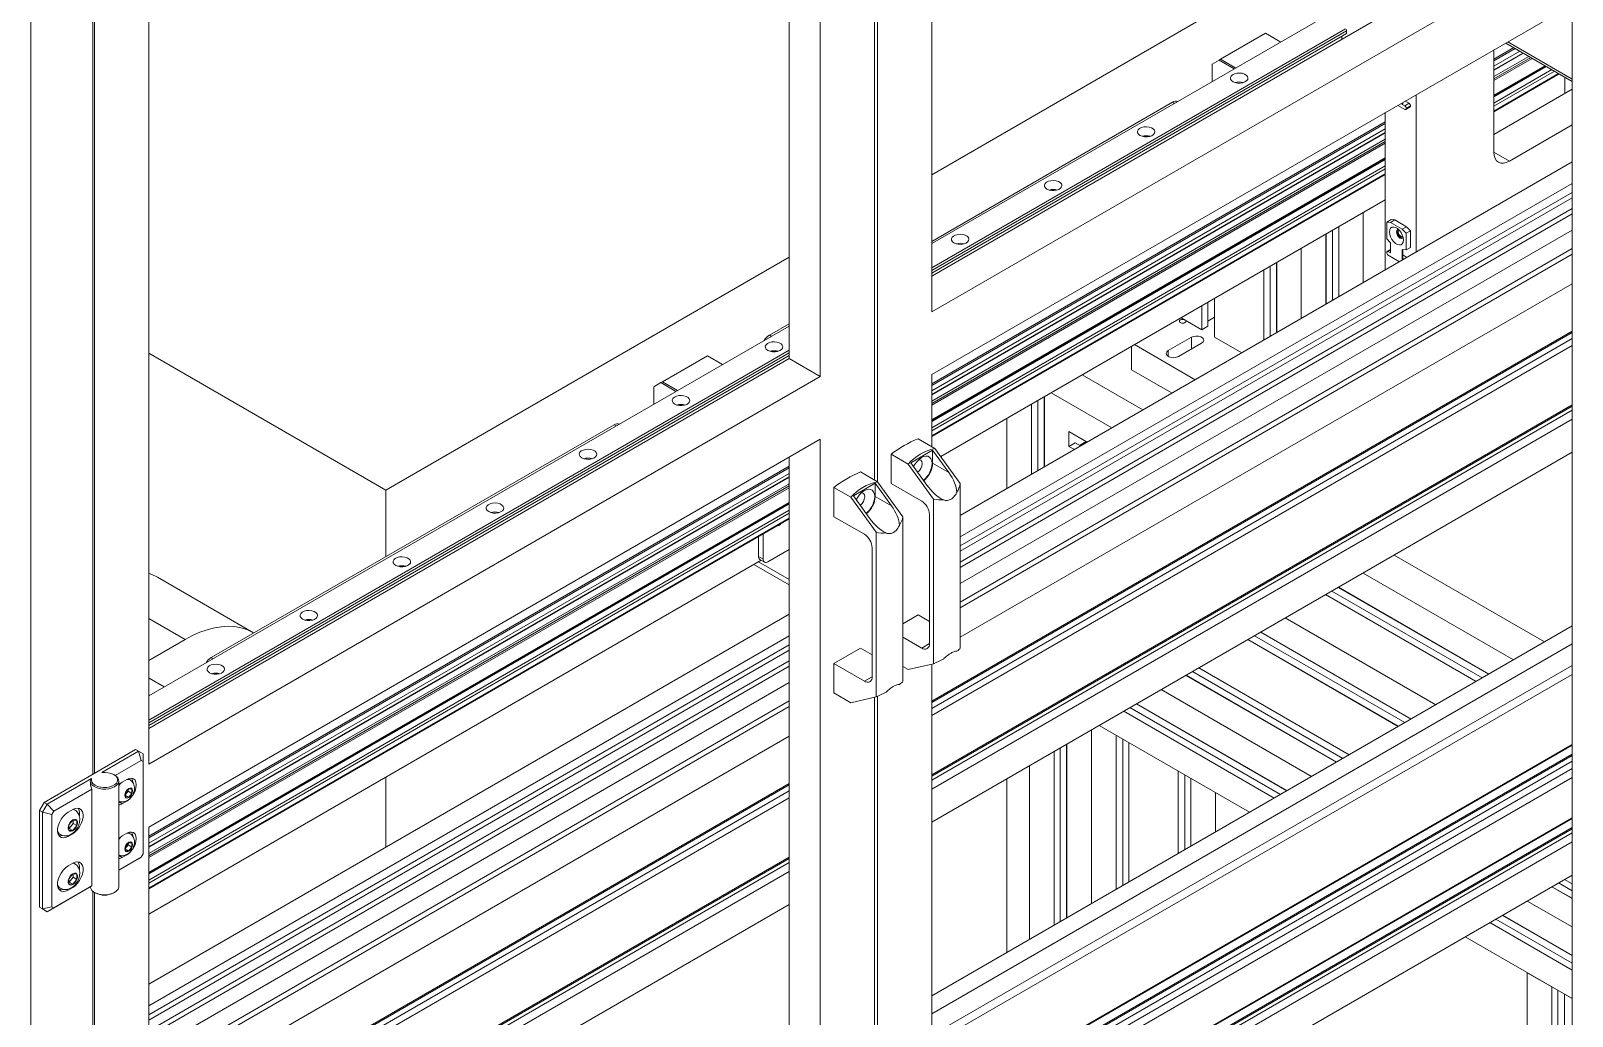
# Model space of a CAD drawing. Header units: millimetres. Extents: x 169 to 14583, y -399 to 10804.
# Drawn here: x 2743 to 3445, y 7364 to 7813 of the extents above; entities that cross this region are included whole.
import ezdxf

# ---------------------------------------------------------------- set-up
doc = ezdxf.new("R2010")
doc.units = ezdxf.units.MM
doc.header["$LTSCALE"] = 35

msp = doc.modelspace()

# ---------------------------------------------------------------- linework, layer by layer
at = {"color": 7, "linetype": 'Continuous', "lineweight": 18}
for p, q in [((3127.286, 7608.273), (3127.286, 8188.733)), ((3128.701, 8189.55), (3128.701, 7607.457)), ((3153.449, 8177.708), (3153.449, 7684.77)), ((3102.538, 7655.379), (3102.538, 8148.317)), ((3088.396, 7663.544), (3088.396, 8140.153)), ((2742.62, 6207.025), (2742.62, 8003.415)), ((2796.36, 7971.565), (2796.36, 7478.627)), ((2770.905, 7866.718), (2770.905, 7474.138)), ((2771.612, 7866.234), (2771.612, 7474.547)), ((3153.449, 7701.098), (3445.484, 7869.687)), ((3153.449, 7684.77), (3459.627, 7861.522)), ((3459.627, 7832.944), (3153.449, 7656.191)), ((3445.484, 7348.17), (3445.484, 7824.779)), ((3153.449, 7747.258), (3283.845, 7822.534)), ((3332.524, 7819.288), (3153.449, 7715.91)), ((3342.07, 7813.777), (3153.449, 7704.889)), ((3342.6, 7812.859), (3153.449, 7703.664)), ((3342.6, 7811.634), (3153.449, 7702.439)), ((3305.689, 7811.755), (3285.183, 7799.917)), ((3312.582, 7807.776), (3305.689, 7811.755)), ((3340.479, 7809.068), (3340.479, 7810.409)), ((3342.6, 7811.634), (3342.6, 7813.471)), ((3418.816, 7805.223), (3409.776, 7800.004)), ((3419.525, 7804.814), (3409.776, 7799.185)), ((3409.776, 7804.165), (3409.776, 7757.548)), ((3421.647, 7803.589), (3409.776, 7796.736)), ((3423.061, 7802.773), (3409.776, 7795.103)), ((3409.776, 7794.934), (3423.208, 7802.688)), ((3415.212, 7807.304), (3445.484, 7789.828)), ((3416.091, 7807.811), (3445.484, 7790.843)), ((3284.476, 7799.509), (3281.294, 7797.671)), ((3281.294, 7789.714), (3281.294, 7797.671)), ((3284.476, 7799.509), (3285.183, 7799.917)), ((3291.369, 7795.53), (3284.476, 7799.509)), ((3285.183, 7799.917), (3292.076, 7795.938)), ((3425.72, 7801.238), (3409.776, 7792.034)), ((3426.598, 7800.731), (3409.776, 7791.02)), ((3427.305, 7800.323), (3409.776, 7790.204)), ((3433.1, 7796.978), (3409.776, 7783.513)), ((3409.776, 7783.242), (3433.334, 7796.842)), ((3433.649, 7796.66), (3409.776, 7782.879)), ((3436.178, 7795.201), (3409.776, 7779.959)), ((3437.415, 7794.487), (3409.776, 7778.531)), ((3439.327, 7793.382), (3409.776, 7776.323)), ((3409.776, 7775.984), (3439.62, 7793.213)), ((3442.161, 7791.747), (3442.161, 7784.407)), ((3371.097, 7779.87), (3369.394, 7780.853)), ((3374.42, 7783.755), (3374.42, 7712.089)), ((3409.776, 7765.711), (3445.484, 7786.325)), ((3263.263, 7780.323), (3153.449, 7716.929)), ((3264.145, 7779.814), (3263.263, 7780.323)), ((3360.278, 7775.591), (3360.278, 7703.925)), ((3369.117, 7777.094), (3365.999, 7778.894)), ((3368.021, 7780.061), (3368.021, 7779.36)), ((3368.021, 7779.36), (3368.233, 7779.482)), ((3368.021, 7779.36), (3369.117, 7778.727)), ((3368.233, 7779.482), (3368.233, 7780.183)), ((3369.117, 7778.727), (3371.097, 7779.87)), ((3369.617, 7777.045), (3371.597, 7778.187)), ((3369.824, 7777.502), (3371.804, 7778.645)), ((3360.278, 7771.43), (3153.449, 7652.03)), ((3360.278, 7770.611), (3153.449, 7651.212)), ((3360.278, 7768.162), (3153.449, 7648.762)), ((3416.847, 7753.465), (3445.484, 7769.997)), ((3360.278, 7766.529), (3153.449, 7647.129)), ((3153.449, 7646.96), (3360.278, 7766.36)), ((3360.278, 7763.46), (3153.449, 7644.06)), ((3360.278, 7762.446), (3153.449, 7643.046)), ((3360.278, 7761.629), (3153.449, 7642.23)), ((3360.278, 7754.939), (3153.449, 7635.539)), ((3153.449, 7635.268), (3360.278, 7754.668)), ((3360.278, 7754.304), (3153.449, 7634.905)), ((3166.463, 7592.038), (3445.484, 7753.114)), ((3409.776, 7757.547), (3416.847, 7753.465)), ((3360.278, 7751.385), (3153.449, 7631.985)), ((3360.278, 7749.957), (3153.449, 7630.557)), ((3360.278, 7747.748), (3153.449, 7628.349)), ((3153.449, 7628.01), (3360.278, 7747.41)), ((3166.463, 7582.242), (3445.484, 7743.317)), ((3166.463, 7578.159), (3445.484, 7739.234)), ((3360.278, 7735.905), (3157.554, 7618.875)), ((3166.463, 7575.71), (3445.484, 7736.785)), ((3166.463, 7570.81), (3445.484, 7731.886)), ((3166.463, 7568.36), (3445.484, 7729.436)), ((3350.237, 7730.108), (3339.03, 7723.638)), ((3350.237, 7698.129), (3350.237, 7730.108)), ((3360.914, 7725.76), (3362.894, 7726.903)), ((3360.914, 7718.166), (3360.914, 7725.76)), ((3360.914, 7725.76), (3362.718, 7725.536)), ((3362.718, 7725.536), (3364.698, 7726.679)), ((3362.718, 7725.536), (3368.021, 7722.474)), ((3364.698, 7726.679), (3362.894, 7726.903)), ((3364.698, 7726.679), (3370.001, 7723.617)), ((3166.463, 7560.971), (3445.484, 7722.047)), ((3333.161, 7720.25), (3321.953, 7713.78)), ((3333.161, 7688.271), (3333.161, 7720.25)), ((3333.267, 7688.332), (3333.267, 7720.312)), ((3336.201, 7690.026), (3336.201, 7722.006)), ((3339.03, 7691.659), (3339.03, 7723.638)), ((3362.718, 7716.309), (3360.914, 7718.166)), ((3368.021, 7722.474), (3370.001, 7723.617)), ((3368.021, 7722.474), (3369.824, 7720.617)), ((3369.824, 7720.617), (3371.804, 7721.76)), ((3369.824, 7720.617), (3369.824, 7713.023)), ((3371.804, 7721.76), (3370.001, 7723.617)), ((3371.804, 7721.76), (3371.804, 7714.166)), ((3166.463, 7552.562), (3445.484, 7713.638)), ((3166.463, 7549.99), (3445.484, 7711.066)), ((3321.953, 7681.801), (3321.953, 7713.78)), ((3362.718, 7713.258), (3361.122, 7712.337)), ((3362.718, 7712.92), (3361.622, 7712.287)), ((3361.622, 7712.287), (3362.718, 7711.654)), ((3366.778, 7707.677), (3361.622, 7710.654)), ((3362.718, 7711.654), (3362.718, 7716.309)), ((3369.824, 7713.023), (3368.021, 7713.247)), ((3368.021, 7713.247), (3368.021, 7708.593)), ((3368.233, 7708.715), (3368.233, 7713.221)), ((3370.172, 7709.637), (3368.233, 7710.756)), ((3369.824, 7713.023), (3371.804, 7714.166)), ((2904.548, 7603.571), (3088.396, 7709.704)), ((3304.876, 7671.942), (3304.876, 7703.922)), ((3307.705, 7673.575), (3307.705, 7705.555)), ((3310.639, 7675.269), (3310.639, 7707.249)), ((3310.745, 7675.331), (3310.745, 7707.31)), ((3368.021, 7708.593), (3368.233, 7708.715)), ((3368.021, 7708.593), (3368.192, 7708.494)), ((3166.463, 7536.52), (3445.484, 7697.595)), ((3282.355, 7682.338), (3282.355, 7690.921)), ((3282.461, 7673.297), (3282.461, 7690.982)), ((3276.592, 7676.685), (3276.592, 7687.594)), ((3279.42, 7678.317), (3279.42, 7689.227)), ((3088.396, 7678.355), (2796.36, 7509.767)), ((3088.396, 7679.374), (3079.415, 7674.19)), ((3153.449, 7507.368), (3445.484, 7675.957)), ((3276.592, 7676.685), (3267.143, 7682.139)), ((3279.42, 7678.317), (3276.592, 7676.685)), ((3282.355, 7682.338), (3279.42, 7680.644)), ((3079.415, 7674.19), (3080.297, 7673.681)), ((3153.449, 7506.755), (3445.484, 7675.343)), ((3153.449, 7504.102), (3445.484, 7672.69)), ((3153.449, 7500.836), (3445.484, 7669.424)), ((3244.525, 7669.082), (3244.525, 7658.456)), ((3245.93, 7669.893), (3273.628, 7653.903)), ((3261.318, 7667.133), (3271.925, 7673.256)), ((3276.521, 7670.602), (3265.915, 7664.479)), ((3271.925, 7673.256), (3271.925, 7667.949)), ((3294.841, 7666.149), (3282.461, 7673.297)), ((3088.396, 7667.334), (2796.36, 7498.746)), ((3088.396, 7666.109), (2796.36, 7497.521)), ((2796.36, 7666.026), (2904.548, 7603.571)), ((3088.396, 7664.884), (2796.36, 7496.296)), ((3088.396, 7663.544), (2796.36, 7494.955)), ((3051.131, 7664.802), (3030.625, 7652.964)), ((3058.024, 7660.822), (3051.131, 7664.802)), ((3088.396, 7663.544), (3102.538, 7655.379)), ((3261.318, 7667.133), (3261.318, 7664.479)), ((3102.538, 7655.379), (2796.36, 7478.627)), ((3153.449, 7656.191), (3153.449, 7623.377)), ((3222.028, 7656.095), (3249.726, 7640.105)), ((3244.525, 7658.456), (3263.02, 7647.779)), ((3029.918, 7652.555), (3026.736, 7650.718)), ((3026.736, 7642.76), (3026.736, 7650.718)), ((3029.918, 7652.555), (3030.625, 7652.964)), ((3036.811, 7648.576), (3029.918, 7652.555)), ((3030.625, 7652.964), (3037.518, 7648.984)), ((3235.582, 7631.94), (3207.884, 7647.929)), ((3153.449, 7473.89), (3445.484, 7642.479)), ((3153.449, 7473.276), (3445.484, 7641.865)), ((3198.952, 7610.793), (3198.952, 7642.773)), ((3201.78, 7612.426), (3201.78, 7644.406)), ((3204.715, 7614.12), (3204.715, 7646.1)), ((3204.821, 7614.182), (3204.821, 7646.161)), ((3008.705, 7633.369), (2824.857, 7527.236)), ((3009.587, 7632.86), (3008.705, 7633.369)), ((3153.449, 7471.44), (3445.484, 7640.028)), ((3153.449, 7467.358), (3445.484, 7635.946)), ((3187.744, 7604.323), (3187.744, 7636.303)), ((2796.36, 7450.048), (3102.538, 7626.8)), ((3102.538, 7133.863), (3102.538, 7626.8)), ((3154.918, 7622.529), (3147.191, 7626.989)), ((3216.028, 7630.285), (3224.372, 7625.469)), ((3216.028, 7623.508), (3216.028, 7630.285)), ((3134.959, 7619.927), (3134.959, 7606.576)), ((3134.959, 7619.927), (3142.685, 7615.467)), ((3143.868, 7616.048), (3153.838, 7621.804)), ((3153.449, 7452.252), (3445.484, 7620.84)), ((3161.21, 7611.588), (3153.838, 7621.804)), ((3153.838, 7615.843), (3153.838, 7621.804)), ((3154.918, 7622.529), (3166.463, 7606.528)), ((3218.857, 7625.141), (3216.028, 7623.508)), ((3216.028, 7623.508), (3218.502, 7622.08)), ((3218.857, 7625.141), (3221.331, 7623.713)), ((3223.806, 7625.671), (3220.872, 7623.977)), ((3223.806, 7625.671), (3224.265, 7625.407)), ((3088.396, 7614.475), (2796.36, 7445.887)), ((3088.396, 7613.657), (2796.36, 7445.068)), ((3088.396, 7142.027), (3088.396, 7618.636)), ((3154.23, 7599.466), (3142.685, 7615.467)), ((3143.868, 7616.048), (3151.24, 7605.832)), ((3153.838, 7615.843), (3161.21, 7611.588)), ((3088.396, 7611.207), (2796.36, 7442.619)), ((3088.396, 7609.574), (2796.36, 7440.986)), ((2796.36, 7440.817), (3088.396, 7609.405)), ((3088.396, 7606.505), (2796.36, 7437.917)), ((3088.396, 7605.491), (2796.36, 7436.903)), ((3117.705, 7600.945), (3127.675, 7606.7)), ((3128.755, 7607.426), (3121.029, 7611.886)), ((3135.047, 7596.484), (3127.675, 7606.7)), ((3127.675, 7600.74), (3127.675, 7606.7)), ((3128.755, 7607.426), (3140.3, 7591.425)), ((3134.959, 7606.576), (3148.889, 7598.534)), ((3166.463, 7531.54), (3166.463, 7606.528)), ((3088.396, 7604.675), (2796.36, 7436.087)), ((2904.548, 7573.241), (2904.548, 7603.571)), ((3108.796, 7604.824), (3108.796, 7591.472)), ((3108.796, 7604.824), (3116.522, 7600.364)), ((3128.068, 7584.363), (3116.522, 7600.364)), ((3117.705, 7600.945), (3125.077, 7590.728)), ((3127.675, 7600.74), (3135.047, 7596.484)), ((3154.23, 7524.478), (3154.23, 7599.466)), ((3088.396, 7597.984), (2796.36, 7429.396)), ((2796.36, 7429.125), (3088.396, 7597.713)), ((3088.396, 7597.35), (2796.36, 7428.761)), ((3088.396, 7594.431), (2796.36, 7425.842)), ((3088.396, 7593.002), (2796.36, 7424.414)), ((3108.796, 7591.472), (3122.726, 7583.431)), ((3140.3, 7516.437), (3140.3, 7591.425)), ((3152.424, 7592.41), (3152.424, 7533.62)), ((3088.396, 7590.794), (2796.36, 7422.206)), ((2796.36, 7421.867), (3088.396, 7590.456)), ((3128.068, 7509.375), (3128.068, 7584.363)), ((3074.466, 7582.414), (3074.466, 7573.358)), ((3076.587, 7583.639), (3076.587, 7572.134)), ((3126.261, 7577.307), (3126.261, 7518.516)), ((3075.708, 7571.626), (2796.36, 7410.362)), ((3074.466, 7573.358), (3076.587, 7572.134)), ((3074.466, 7570.909), (3088.396, 7562.867)), ((3075.087, 7571.985), (3077.208, 7570.76)), ((3078.708, 7570.909), (3088.396, 7576.501)), ((3364.291, 7573.968), (3432.87, 7534.379)), ((2844.232, 7538.58), (2800.391, 7563.889)), ((3072.344, 7569.684), (3088.396, 7560.418)), ((3418.725, 7526.213), (3350.147, 7565.803)), ((3333.067, 7555.943), (3401.646, 7516.354)), ((3335.896, 7557.576), (3404.474, 7517.986)), ((3338.83, 7559.27), (3407.408, 7519.68)), ((3338.937, 7559.332), (3407.516, 7519.742)), ((2796.36, 7378.383), (3088.396, 7546.971)), ((2796.36, 7545.083), (2812.985, 7535.486)), ((3140.3, 7542.703), (3147.191, 7546.681)), ((3152.424, 7543.661), (3147.191, 7546.681)), ((3383.248, 7505.733), (3314.67, 7545.322)), ((2796.36, 7368.586), (3088.396, 7537.174)), ((2812.985, 7535.486), (2796.36, 7525.889)), ((3148.889, 7531.578), (3140.3, 7536.536)), ((3153.449, 7373.073), (3445.484, 7541.661)), ((3366.172, 7495.875), (3297.593, 7535.464)), ((3366.276, 7495.935), (3297.698, 7535.525)), ((3369.212, 7497.63), (3300.633, 7537.219)), ((3372.041, 7499.263), (3303.462, 7538.852)), ((2796.36, 7364.503), (3088.396, 7533.091)), ((2796.36, 7362.054), (3088.396, 7530.642)), ((3108.796, 7524.516), (3121.029, 7531.578)), ((3126.261, 7528.557), (3121.029, 7531.578)), ((3148.889, 7531.578), (3152.424, 7533.619)), ((3153.449, 7364.912), (3445.484, 7533.5)), ((2796.36, 7357.154), (3088.396, 7525.743)), ((2796.36, 7354.704), (3088.396, 7523.293)), ((2824.857, 7527.236), (2825.739, 7526.727)), ((3108.796, 7524.516), (3108.796, 7511.164)), ((3122.726, 7516.474), (3108.796, 7524.516)), ((3142.685, 7521.808), (3140.3, 7523.184)), ((3142.685, 7521.808), (3154.23, 7524.478)), ((3153.449, 7524.297), (3153.449, 7163.254)), ((3153.449, 7355.115), (3445.484, 7523.703)), ((3340.927, 7481.302), (3272.349, 7520.891)), ((3343.756, 7482.935), (3275.178, 7522.524)), ((2796.573, 7517.848), (2796.36, 7517.726)), ((2796.36, 7347.315), (3088.396, 7515.904)), ((2803.466, 7513.869), (2796.573, 7517.848)), ((3122.726, 7516.474), (3126.261, 7518.515)), ((3153.449, 7351.032), (3445.484, 7519.62)), ((3337.887, 7479.547), (3269.309, 7519.136)), ((3337.992, 7479.607), (3269.414, 7519.197)), ((2796.36, 7338.906), (3088.396, 7507.495)), ((3116.522, 7506.704), (3108.796, 7511.164)), ((3116.522, 7506.704), (3128.068, 7509.375)), ((3127.286, 7122.021), (3127.286, 7509.194)), ((3128.701, 7509.652), (3128.701, 7122.837)), ((3326.68, 7473.077), (3258.101, 7512.666)), ((2796.36, 7336.334), (3088.396, 7504.923)), ((3309.6, 7463.217), (3241.022, 7502.806)), ((3312.429, 7464.85), (3243.85, 7504.439)), ((3315.363, 7466.544), (3246.784, 7506.133)), ((3315.47, 7466.605), (3246.892, 7506.195)), ((3226.281, 7415.118), (3226.281, 7494.297)), ((3298.391, 7456.746), (3229.812, 7496.335)), ((2796.36, 7322.864), (3088.396, 7491.452)), ((3153.449, 7319.105), (3445.484, 7487.694)), ((3153.449, 7318.779), (3445.484, 7487.367)), ((3212.033, 7406.893), (3212.033, 7486.072)), ((3214.968, 7408.587), (3214.968, 7487.766)), ((3215.074, 7408.648), (3215.074, 7487.827)), ((3237.489, 7421.588), (3237.489, 7491.904)), ((3237.595, 7421.649), (3237.595, 7491.842)), ((3240.53, 7423.343), (3240.53, 7490.148)), ((3243.358, 7424.976), (3243.358, 7488.516)), ((2790.35, 7485.364), (2748.631, 7461.28)), ((2775.018, 7474.88), (2791.764, 7484.548)), ((2793.007, 7480.366), (2781.144, 7473.518)), ((2791.764, 7484.548), (2790.35, 7485.364)), ((2791.764, 7484.548), (2793.007, 7480.366)), ((2791.764, 7484.548), (2793.886, 7483.323)), ((2793.886, 7479.859), (2793.007, 7480.366)), ((2793.886, 7483.323), (2793.886, 7479.859)), ((2793.886, 7437.795), (2793.886, 7479.859)), ((3153.449, 7314.696), (3445.484, 7483.284)), ((3153.449, 7314.082), (3445.484, 7482.671)), ((3153.449, 7311.429), (3445.484, 7480.018)), ((3209.205, 7405.26), (3209.205, 7484.439)), ((2750.045, 7460.464), (2770.327, 7472.172)), ((2769.709, 7470.999), (2770.327, 7472.172)), ((2780.805, 7473.73), (2780.451, 7473.934)), ((2786.461, 7471.688), (2784.34, 7470.463)), ((2787.867, 7471.511), (2787.052, 7471.982)), ((2904.548, 7440.838), (2904.548, 7472.817)), ((3153.449, 7308.164), (3445.484, 7476.752)), ((3153.449, 7304.081), (3445.484, 7472.669)), ((3187.744, 7392.871), (3187.744, 7472.05)), ((3197.997, 7398.79), (3197.997, 7477.969)), ((3265.773, 7437.916), (3265.773, 7475.575)), ((3265.879, 7437.977), (3265.879, 7475.514)), ((3268.814, 7439.671), (3268.814, 7473.82)), ((3271.642, 7441.304), (3271.642, 7472.187)), ((2770.42, 7467.327), (2753.045, 7457.297)), ((2770.42, 7467.327), (2770.42, 7423.234)), ((2782.708, 7422.901), (2782.708, 7471.077)), ((2787.239, 7467.409), (2785.825, 7465.65)), ((2785.825, 7464.918), (2786.984, 7466.36)), ((2785.825, 7465.65), (2785.825, 7463.764)), ((2786.984, 7466.36), (2786.984, 7467.092)), ((2786.984, 7466.36), (2788.653, 7465.397)), ((2788.653, 7467.283), (2787.239, 7467.409)), ((2787.239, 7463.638), (2788.653, 7465.397)), ((2788.653, 7465.397), (2788.653, 7467.283)), ((2796.36, 7301.225), (3088.396, 7469.814)), ((2796.36, 7300.612), (3088.396, 7469.2)), ((2796.36, 7297.959), (3088.396, 7466.547)), ((3282.85, 7447.774), (3282.85, 7465.717)), ((2746.509, 7457.606), (2748.631, 7461.28)), ((2747.924, 7456.789), (2746.509, 7457.606)), ((2746.509, 7457.606), (2746.509, 7413.513)), ((2747.924, 7456.789), (2750.045, 7460.464)), ((2748.631, 7461.28), (2750.045, 7460.464)), ((2750.045, 7460.464), (2753.045, 7457.297)), ((2761.712, 7458.013), (2759.591, 7456.789)), ((2761.925, 7458.131), (2762.562, 7457.884)), ((2762.558, 7457.886), (2762.036, 7458.187)), ((2782.713, 7461.604), (2782.925, 7461.726)), ((2782.713, 7461.604), (2784.34, 7460.665)), ((2784.34, 7460.665), (2786.461, 7461.89)), ((2785.825, 7464.454), (2787.239, 7463.638)), ((2785.825, 7463.764), (2787.239, 7463.638)), ((2796.36, 7294.693), (3088.396, 7463.281)), ((2747.924, 7456.789), (2752.166, 7455.775)), ((2747.924, 7412.696), (2747.924, 7456.789)), ((2753.045, 7457.297), (2752.166, 7455.775)), ((2752.166, 7455.775), (2752.166, 7413.711)), ((2761.783, 7453.185), (2760.015, 7450.986)), ((2760.015, 7450.986), (2760.015, 7448.629)), ((2760.114, 7449.434), (2761.882, 7451.633)), ((2763.551, 7453.027), (2761.783, 7453.185)), ((2761.783, 7448.471), (2763.551, 7450.67)), ((2761.882, 7451.633), (2761.882, 7453.176)), ((2761.882, 7451.633), (2763.551, 7450.67)), ((2763.551, 7450.67), (2763.551, 7453.027)), ((3153.449, 7285.627), (3445.484, 7454.215)), ((3153.449, 7285.301), (3445.484, 7453.889)), ((2755.422, 7446.995), (2756.058, 7446.627)), ((2759.052, 7446.077), (2759.591, 7445.765)), ((2759.591, 7445.765), (2761.712, 7446.99)), ((2760.015, 7449.443), (2760.114, 7449.434)), ((2760.015, 7448.629), (2761.783, 7448.471)), ((2760.114, 7449.434), (2761.783, 7448.471)), ((2761.531, 7447.094), (2761.712, 7446.99)), ((2786.461, 7447.192), (2784.34, 7445.967)), ((2787.867, 7447.015), (2787.052, 7447.485)), ((2796.36, 7450.048), (2796.36, 6957.111)), ((3153.449, 7281.218), (3445.484, 7449.806)), ((3153.449, 7280.604), (3445.484, 7449.192)), ((3153.449, 7278.768), (3445.484, 7447.356)), ((2782.713, 7437.108), (2782.925, 7437.23)), ((2782.713, 7437.108), (2784.34, 7436.169)), ((2784.34, 7436.169), (2786.461, 7437.393)), ((2787.239, 7442.913), (2785.825, 7441.154)), ((2785.825, 7440.421), (2786.984, 7441.864)), ((2785.825, 7441.154), (2785.825, 7439.268)), ((2785.825, 7439.958), (2787.239, 7439.141)), ((2785.825, 7439.268), (2787.239, 7439.141)), ((2786.984, 7441.864), (2786.984, 7442.596)), ((2786.984, 7441.864), (2788.653, 7440.901)), ((2788.653, 7442.786), (2787.239, 7442.913)), ((2787.239, 7439.141), (2788.653, 7440.901)), ((2788.653, 7440.901), (2788.653, 7442.786)), ((2793.007, 7436.273), (2793.886, 7437.795)), ((3153.449, 7274.686), (3445.484, 7443.274)), ((2761.712, 7433.517), (2759.591, 7432.292)), ((2761.925, 7433.634), (2762.562, 7433.388)), ((2762.558, 7433.39), (2762.036, 7433.691)), ((2782.708, 7430.328), (2793.007, 7436.273)), ((2791.764, 7435.555), (2782.708, 7430.327)), ((2791.764, 7435.555), (2793.007, 7436.273)), ((2796.36, 7267.747), (3088.396, 7436.335)), ((2796.36, 7267.133), (3088.396, 7435.722)), ((2796.36, 7265.297), (3088.396, 7433.885)), ((2796.36, 7261.215), (3088.396, 7429.803)), ((2769.709, 7422.823), (2750.045, 7411.471)), ((2753.045, 7413.203), (2770.42, 7423.234)), ((2755.422, 7422.499), (2756.058, 7422.131)), ((2759.591, 7421.269), (2761.712, 7422.494)), ((2761.783, 7428.689), (2760.015, 7426.49)), ((2760.015, 7426.49), (2760.015, 7424.133)), ((2760.015, 7424.947), (2760.114, 7424.938)), ((2760.015, 7424.133), (2761.783, 7423.975)), ((2760.114, 7424.938), (2761.882, 7427.137)), ((2760.114, 7424.938), (2761.783, 7423.975)), ((2761.531, 7422.598), (2761.712, 7422.494)), ((2763.551, 7428.531), (2761.783, 7428.689)), ((2761.783, 7423.975), (2763.551, 7426.174)), ((2761.882, 7427.137), (2761.882, 7428.68)), ((2761.882, 7427.137), (2763.551, 7426.174)), ((2763.551, 7426.174), (2763.551, 7428.531)), ((3153.449, 7259.58), (3445.484, 7428.168)), ((3445.484, 7417.432), (3436.186, 7422.8)), ((3445.484, 7417.553), (3436.291, 7422.86)), ((3445.484, 7420.942), (3439.226, 7424.555)), ((3445.484, 7424.208), (3442.055, 7426.188)), ((2759.052, 7421.58), (2759.591, 7421.269)), ((2770.905, 7420.731), (2770.905, 7028.152)), ((2771.611, 7420.248), (2771.965, 7420.044)), ((2771.612, 7420.248), (2771.612, 7028.56)), ((2780.451, 7420.044), (2780.805, 7420.248)), ((3445.484, 7404.492), (3424.978, 7416.33)), ((2746.509, 7413.513), (2747.924, 7412.696)), ((2748.631, 7412.288), (2746.509, 7413.513)), ((2747.924, 7412.696), (2752.166, 7413.711)), ((2750.045, 7411.471), (2747.924, 7412.696)), ((2750.045, 7411.471), (2748.631, 7412.288)), ((2750.045, 7411.471), (2753.045, 7413.203)), ((2752.166, 7413.711), (2753.045, 7413.203)), ((2796.36, 7246.109), (3088.396, 7414.697)), ((3445.484, 7391.426), (3413.662, 7409.797)), ((3445.484, 7391.55), (3413.769, 7409.859)), ((3445.484, 7384.773), (3407.899, 7406.47)), ((3445.484, 7388.038), (3410.727, 7408.103)), ((3445.484, 7371.83), (3396.689, 7399.999)), ((3436.186, 7377.198), (3424.978, 7383.668)), ((3424.978, 7336.332), (3424.978, 7383.668)), ((3436.186, 7342.802), (3436.186, 7377.198)), ((3439.014, 7344.435), (3439.014, 7375.565)), ((3441.949, 7346.129), (3441.949, 7373.871)), ((3445.484, 7371.83), (3442.055, 7373.81)), ((3442.055, 7346.19), (3442.055, 7373.81))]:
    msp.add_line(p, q, dxfattribs=at)
at = {"color": 7, "linetype": 'Continuous', "lineweight": 18, "flags": 128}
for points in [[(3290.84, 7789.714), (3291.8, 7789.305), (3292.925, 7789.077), (3294.116, 7789.052), (3295.268, 7789.23), (3296.278, 7789.596), (3297.056, 7790.118), (3297.532, 7790.749), (3297.666, 7791.433), (3297.444, 7792.109), (3296.887, 7792.718), (3296.044, 7793.204), (3294.99, 7793.526), (3293.818, 7793.654), (3292.633, 7793.577), (3291.54, 7793.302), (3290.637, 7792.853), (3290.002, 7792.27), (3289.694, 7791.605), (3289.738, 7790.917), (3290.132, 7790.267), (3290.84, 7789.714)], [(3248.414, 7765.221), (3249.373, 7764.813), (3250.499, 7764.585), (3251.69, 7764.559), (3252.842, 7764.738), (3253.851, 7765.104), (3254.629, 7765.626), (3255.106, 7766.256), (3255.239, 7766.94), (3255.018, 7767.617), (3254.461, 7768.225), (3253.618, 7768.712), (3252.563, 7769.034), (3251.392, 7769.162), (3250.207, 7769.085), (3249.114, 7768.809), (3248.21, 7768.36), (3247.576, 7767.777), (3247.267, 7767.113), (3247.312, 7766.425), (3247.706, 7765.775), (3248.414, 7765.221)], [(3416.847, 7753.465), (3415.467, 7752.825), (3414.141, 7752.524), (3412.918, 7752.573), (3411.847, 7752.97), (3410.967, 7753.7), (3410.314, 7754.734), (3409.911, 7756.034), (3409.776, 7757.548)], [(3205.987, 7740.729), (3206.947, 7740.32), (3208.072, 7740.093), (3209.264, 7740.067), (3210.415, 7740.245), (3211.425, 7740.612), (3212.203, 7741.133), (3212.68, 7741.764), (3212.813, 7742.448), (3212.591, 7743.124), (3212.034, 7743.733), (3211.191, 7744.22), (3210.137, 7744.541), (3208.965, 7744.669), (3207.781, 7744.592), (3206.688, 7744.317), (3205.784, 7743.868), (3205.15, 7743.285), (3204.841, 7742.62), (3204.886, 7741.933), (3205.279, 7741.283), (3205.987, 7740.729)], [(3163.561, 7716.237), (3164.52, 7715.828), (3165.646, 7715.601), (3166.837, 7715.575), (3167.989, 7715.753), (3168.999, 7716.119), (3169.776, 7716.641), (3170.253, 7717.272), (3170.387, 7717.956), (3170.165, 7718.632), (3169.608, 7719.241), (3168.765, 7719.728), (3167.711, 7720.049), (3166.539, 7720.177), (3165.354, 7720.1), (3164.261, 7719.825), (3163.358, 7719.376), (3162.723, 7718.793), (3162.415, 7718.128), (3162.459, 7717.44), (3162.853, 7716.791), (3163.561, 7716.237)], [(3368.537, 7717.563), (3368.409, 7718.667), (3368.034, 7719.831), (3367.444, 7720.958), (3366.685, 7721.959), (3365.82, 7722.752), (3364.918, 7723.273), (3364.053, 7723.479), (3363.295, 7723.354), (3362.704, 7722.908), (3362.33, 7722.177), (3362.201, 7721.22), (3362.33, 7720.116), (3362.704, 7718.952), (3363.295, 7717.824), (3364.053, 7716.824), (3364.918, 7716.031), (3365.82, 7715.51), (3366.685, 7715.304), (3367.444, 7715.429), (3368.034, 7715.875), (3368.409, 7716.606), (3368.537, 7717.563)], [(3366.297, 7722.354), (3365.821, 7722.25), (3365.476, 7721.853), (3365.355, 7721.22), (3365.476, 7720.447), (3365.821, 7719.652), (3366.337, 7718.956), (3366.946, 7718.465), (3367.555, 7718.253), (3368.071, 7718.353), (3368.398, 7718.713)], [(3366.041, 7722.335), (3365.879, 7722.086), (3365.758, 7721.453), (3365.879, 7720.68), (3366.224, 7719.885), (3366.74, 7719.189), (3367.349, 7718.697), (3367.958, 7718.486), (3368.254, 7718.501)], [(3366.636, 7722.013), (3366.524, 7721.963), (3366.271, 7721.672), (3366.182, 7721.208)], [(3366.182, 7721.208), (3366.271, 7720.641), (3366.524, 7720.058), (3366.903, 7719.547), (3367.349, 7719.187), (3367.796, 7719.032), (3368.174, 7719.105), (3368.273, 7719.178)], [(3266.799, 7681.114), (3266.473, 7680.833), (3266.359, 7680.501), (3266.473, 7680.17), (3266.799, 7679.889), (3267.285, 7679.701), (3267.859, 7679.635), (3268.433, 7679.701), (3268.92, 7679.889), (3269.245, 7680.17), (3269.359, 7680.501), (3269.245, 7680.833), (3268.92, 7681.114), (3268.433, 7681.301), (3267.859, 7681.367), (3267.285, 7681.301), (3266.799, 7681.114)], [(3078.708, 7667.252), (3079.668, 7666.844), (3080.793, 7666.616), (3081.984, 7666.59), (3083.136, 7666.769), (3084.146, 7667.135), (3084.923, 7667.657), (3085.4, 7668.287), (3085.534, 7668.971), (3085.312, 7669.648), (3084.755, 7670.256), (3083.912, 7670.743), (3082.858, 7671.065), (3081.686, 7671.193), (3080.501, 7671.116), (3079.408, 7670.84), (3078.505, 7670.391), (3077.87, 7669.809), (3077.562, 7669.144), (3077.606, 7668.456), (3078, 7667.806), (3078.708, 7667.252)], [(3271.925, 7673.256), (3272.85, 7673.629), (3273.94, 7673.798), (3275.064, 7673.741), (3276.087, 7673.466), (3276.885, 7673.005), (3277.362, 7672.415), (3277.461, 7671.766), (3277.169, 7671.136), (3276.521, 7670.602)], [(3265.915, 7664.479), (3264.99, 7664.106), (3263.9, 7663.937), (3262.775, 7663.994), (3261.752, 7664.269), (3260.954, 7664.73), (3260.477, 7665.32), (3260.379, 7665.97), (3260.671, 7666.599), (3261.318, 7667.133)], [(3036.282, 7642.76), (3037.241, 7642.351), (3038.367, 7642.124), (3039.558, 7642.098), (3040.71, 7642.276), (3041.719, 7642.643), (3042.497, 7643.164), (3042.974, 7643.795), (3043.107, 7644.479), (3042.886, 7645.156), (3042.329, 7645.764), (3041.485, 7646.251), (3040.431, 7646.572), (3039.26, 7646.7), (3038.075, 7646.623), (3036.982, 7646.348), (3036.078, 7645.899), (3035.444, 7645.316), (3035.135, 7644.651), (3035.18, 7643.964), (3035.574, 7643.314), (3036.282, 7642.76)], [(2993.855, 7618.268), (2994.815, 7617.859), (2995.94, 7617.632), (2997.132, 7617.606), (2998.283, 7617.784), (2999.293, 7618.15), (3000.071, 7618.672), (3000.547, 7619.303), (3000.681, 7619.987), (3000.459, 7620.663), (2999.902, 7621.272), (2999.059, 7621.759), (2998.005, 7622.08), (2996.833, 7622.208), (2995.649, 7622.131), (2994.556, 7621.856), (2993.652, 7621.407), (2993.018, 7620.824), (2992.709, 7620.159), (2992.754, 7619.471), (2993.147, 7618.822), (2993.855, 7618.268)], [(3153.605, 7615.709), (3153.477, 7616.9), (3153.099, 7617.879), (3152.493, 7618.594), (3151.691, 7619.005), (3150.735, 7619.09), (3149.678, 7618.846), (3148.577, 7618.284), (3147.49, 7617.435), (3146.477, 7616.346), (3145.592, 7615.074), (3145.152, 7614.269)], [(3149.051, 7615.709), (3148.917, 7616.559), (3148.529, 7617.163), (3147.93, 7617.454), (3147.525, 7617.467)], [(3127.442, 7600.605), (3127.314, 7601.796), (3126.937, 7602.776), (3126.33, 7603.49), (3125.528, 7603.901), (3124.572, 7603.987), (3123.515, 7603.742), (3122.414, 7603.18), (3121.327, 7602.332), (3120.314, 7601.242), (3119.429, 7599.971), (3119.013, 7599.215)], [(3122.888, 7600.605), (3122.754, 7601.456), (3122.366, 7602.059), (3121.767, 7602.35), (3121.362, 7602.364)], [(2951.429, 7593.776), (2952.388, 7593.367), (2953.514, 7593.139), (2954.705, 7593.114), (2955.857, 7593.292), (2956.867, 7593.658), (2957.644, 7594.18), (2958.121, 7594.811), (2958.255, 7595.495), (2958.033, 7596.171), (2957.476, 7596.78), (2956.633, 7597.266), (2955.578, 7597.588), (2954.407, 7597.716), (2953.222, 7597.639), (2952.129, 7597.364), (2951.225, 7596.915), (2950.591, 7596.332), (2950.283, 7595.667), (2950.327, 7594.979), (2950.721, 7594.329), (2951.429, 7593.776)], [(2909.003, 7569.283), (2909.962, 7568.875), (2911.087, 7568.647), (2912.279, 7568.621), (2913.431, 7568.8), (2914.44, 7569.166), (2915.218, 7569.688), (2915.695, 7570.318), (2915.828, 7571.002), (2915.606, 7571.679), (2915.049, 7572.287), (2914.206, 7572.774), (2913.152, 7573.096), (2911.981, 7573.224), (2910.796, 7573.147), (2909.703, 7572.871), (2908.799, 7572.422), (2908.165, 7571.84), (2907.856, 7571.175), (2907.901, 7570.487), (2908.295, 7569.837), (2909.003, 7569.283)], [(2866.576, 7544.791), (2867.535, 7544.382), (2868.661, 7544.155), (2869.852, 7544.129), (2871.004, 7544.307), (2872.014, 7544.674), (2872.791, 7545.195), (2873.268, 7545.826), (2873.402, 7546.51), (2873.18, 7547.187), (2872.623, 7547.795), (2871.78, 7548.282), (2870.726, 7548.603), (2869.554, 7548.731), (2868.369, 7548.654), (2867.276, 7548.379), (2866.373, 7547.93), (2865.738, 7547.347), (2865.43, 7546.682), (2865.474, 7545.995), (2865.868, 7545.345), (2866.576, 7544.791)], [(2812.985, 7535.486), (2816.368, 7537.289), (2819.731, 7538.782), (2823.054, 7539.956), (2826.319, 7540.805), (2829.505, 7541.323), (2832.594, 7541.507), (2835.569, 7541.357), (2838.41, 7540.872), (2841.103, 7540.056), (2843.63, 7538.914), (2844.369, 7538.5)], [(2824.15, 7520.299), (2825.109, 7519.89), (2826.235, 7519.663), (2827.426, 7519.637), (2828.578, 7519.815), (2829.587, 7520.181), (2830.365, 7520.703), (2830.842, 7521.334), (2830.975, 7522.018), (2830.754, 7522.694), (2830.197, 7523.303), (2829.353, 7523.79), (2828.299, 7524.111), (2827.128, 7524.239), (2825.943, 7524.162), (2824.85, 7523.887), (2823.946, 7523.438), (2823.312, 7522.855), (2823.003, 7522.19), (2823.048, 7521.502), (2823.442, 7520.853), (2824.15, 7520.299)], [(2780.805, 7473.73), (2781.514, 7473.245), (2782.239, 7472.477), (2782.636, 7471.633), (2782.685, 7470.759), (2782.381, 7469.903), (2781.743, 7469.11), (2780.804, 7468.424), (2779.616, 7467.882), (2778.242, 7467.513), (2776.758, 7467.338), (2775.244, 7467.366), (2773.783, 7467.595), (2772.453, 7468.014), (2771.327, 7468.599), (2770.466, 7469.318), (2769.917, 7470.133), (2769.709, 7470.999), (2769.709, 7470.999)], [(2770.327, 7472.172), (2770.214, 7471.334), (2770.454, 7470.504), (2771.033, 7469.732), (2771.917, 7469.064), (2773.054, 7468.538), (2774.378, 7468.187), (2775.809, 7468.029), (2777.263, 7468.075), (2778.656, 7468.323), (2779.904, 7468.757), (2780.934, 7469.351), (2781.686, 7470.072), (2782.114, 7470.876), (2782.195, 7471.716), (2781.922, 7472.542), (2781.312, 7473.306), (2780.402, 7473.962), (2779.244, 7474.473), (2777.907, 7474.807), (2776.47, 7474.946), (2775.018, 7474.88)], [(2786.461, 7461.89), (2787.559, 7462.69), (2788.582, 7463.771), (2789.461, 7465.056), (2790.135, 7466.46), (2790.559, 7467.887), (2790.704, 7469.238), (2790.559, 7470.423), (2790.135, 7471.36), (2789.461, 7471.985), (2788.582, 7472.256), (2787.559, 7472.155), (2786.461, 7471.688)], [(2789.072, 7470.417), (2788.933, 7471.361), (2788.535, 7472.26)], [(2784.34, 7470.463), (2783.242, 7469.663), (2782.708, 7469.145)], [(2782.708, 7468.882), (2783.173, 7469.515), (2783.444, 7469.836)], [(2787.239, 7463.482), (2787.915, 7464.028), (2788.489, 7464.802), (2788.872, 7465.685), (2789.007, 7466.544), (2788.872, 7467.247), (2788.489, 7467.688), (2787.915, 7467.8), (2787.239, 7467.565), (2786.562, 7467.019), (2785.989, 7466.245), (2785.606, 7465.362), (2785.471, 7464.503), (2785.606, 7463.799), (2785.989, 7463.358), (2786.562, 7463.247), (2787.239, 7463.482)], [(2761.712, 7446.99), (2762.854, 7447.81), (2763.93, 7448.902), (2764.877, 7450.203), (2765.64, 7451.638), (2766.175, 7453.124), (2766.45, 7454.573), (2766.45, 7455.901), (2766.175, 7457.032), (2765.64, 7457.9), (2764.877, 7458.454), (2763.93, 7458.662), (2762.854, 7458.513), (2761.712, 7458.013)], [(2782.708, 7460.1), (2783.242, 7460.198), (2784.34, 7460.665)], [(2759.591, 7456.789), (2758.449, 7455.969), (2757.373, 7454.877), (2756.426, 7453.575), (2755.663, 7452.14), (2755.128, 7450.655), (2754.853, 7449.206), (2754.853, 7447.877), (2755.128, 7446.746), (2755.663, 7445.878), (2756.426, 7445.324), (2757.373, 7445.116), (2758.449, 7445.266), (2759.591, 7445.765)], [(2761.783, 7448.378), (2762.508, 7448.945), (2763.146, 7449.739), (2763.62, 7450.664), (2763.872, 7451.609), (2763.872, 7452.459), (2763.62, 7453.113), (2763.146, 7453.492), (2762.508, 7453.549), (2761.783, 7453.278), (2761.057, 7452.711), (2760.419, 7451.917), (2759.946, 7450.992), (2759.694, 7450.047), (2759.694, 7449.197), (2759.946, 7448.543), (2760.419, 7448.164), (2761.057, 7448.107), (2761.783, 7448.378)], [(2754.935, 7447.377), (2754.985, 7447.326), (2755.422, 7446.995)], [(2784.34, 7445.967), (2783.242, 7445.166), (2782.708, 7444.648)], [(2782.708, 7444.386), (2783.173, 7445.019), (2783.444, 7445.34)], [(2786.461, 7437.393), (2787.559, 7438.194), (2788.582, 7439.274), (2789.461, 7440.56), (2790.135, 7441.964), (2790.559, 7443.39), (2790.704, 7444.742), (2790.559, 7445.926), (2790.135, 7446.863), (2789.461, 7447.489), (2788.582, 7447.76), (2787.559, 7447.659), (2786.461, 7447.192)], [(2789.072, 7445.921), (2788.933, 7446.865), (2788.535, 7447.764)], [(2787.239, 7438.986), (2787.915, 7439.532), (2788.489, 7440.305), (2788.872, 7441.189), (2789.007, 7442.048), (2788.872, 7442.751), (2788.489, 7443.192), (2787.915, 7443.304), (2787.239, 7443.069), (2786.562, 7442.523), (2785.989, 7441.749), (2785.606, 7440.866), (2785.471, 7440.007), (2785.606, 7439.303), (2785.989, 7438.862), (2786.562, 7438.751), (2787.239, 7438.986)], [(2759.591, 7432.292), (2758.449, 7431.473), (2757.373, 7430.381), (2756.426, 7429.079), (2755.663, 7427.644), (2755.128, 7426.159), (2754.853, 7424.71), (2754.853, 7423.381), (2755.128, 7422.25), (2755.663, 7421.382), (2756.426, 7420.828), (2757.373, 7420.62), (2758.449, 7420.77), (2759.591, 7421.269)], [(2761.712, 7422.494), (2762.854, 7423.313), (2763.93, 7424.406), (2764.877, 7425.707), (2765.64, 7427.142), (2766.175, 7428.627), (2766.45, 7430.076), (2766.45, 7431.405), (2766.175, 7432.536), (2765.64, 7433.404), (2764.877, 7433.958), (2763.93, 7434.166), (2762.854, 7434.016), (2761.712, 7433.517)], [(2782.708, 7435.604), (2783.242, 7435.702), (2784.34, 7436.169)], [(2754.935, 7422.88), (2754.985, 7422.83), (2755.422, 7422.499)], [(2761.783, 7423.882), (2762.508, 7424.449), (2763.146, 7425.242), (2763.62, 7426.168), (2763.872, 7427.112), (2763.872, 7427.963), (2763.62, 7428.617), (2763.146, 7428.996), (2762.508, 7429.053), (2761.783, 7428.781), (2761.057, 7428.215), (2760.419, 7427.421), (2759.946, 7426.496), (2759.694, 7425.551), (2759.694, 7424.7), (2759.946, 7424.046), (2760.419, 7423.668), (2761.057, 7423.611), (2761.783, 7423.882)], [(2769.709, 7422.823), (2769.917, 7421.957), (2770.466, 7421.142), (2771.327, 7420.423), (2772.453, 7419.838), (2773.783, 7419.42), (2775.244, 7419.19), (2776.758, 7419.162), (2778.242, 7419.337), (2779.616, 7419.706), (2780.804, 7420.248), (2781.743, 7420.934), (2782.381, 7421.727), (2782.685, 7422.583), (2782.708, 7422.901)]]:
    msp.add_lwpolyline(points, dxfattribs=at)
at = {"color": 7, "linetype": 'Continuous', "lineweight": 18}
for centre, radius, start, end in [((3293.669, 7782.982), 6.594, 73.527499, 106.472501), ((3264.754, 7778.205), 2.59, 70.946722, 125.144798), ((3368.289, 7777.432), 1.537, 2.605478, 57.394522), ((3369.393, 7777.432), 0.437, 230.796715, 9.214037), ((3370.269, 7778.575), 1.537, 2.605478, 57.394522), ((3371.328, 7778.585), 0.48, 304.056351, 7.25583), ((3251.242, 7758.489), 6.594, 73.527499, 106.472501), ((3208.816, 7733.997), 6.594, 73.527499, 106.472501), ((3166.389, 7709.505), 6.594, 73.527499, 106.472501), ((3361.346, 7711.949), 0.437, 50.796715, 189.214037), ((3362.45, 7711.949), 1.537, 182.605478, 237.394522), ((3083.174, 7668.143), 7.12, 121.868075, 148.884394), ((3081.537, 7660.52), 6.594, 73.527499, 106.472501), ((3039.11, 7636.028), 6.594, 73.527499, 106.472501), ((3010.196, 7631.252), 2.59, 70.946722, 125.144798), ((3168.105, 7576.636), 54.523, 112.554778, 127.439845), ((2996.684, 7611.536), 6.594, 73.527499, 106.472501), ((3143.645, 7615.955), 5.411, 308.304064, 357.39072), ((3143.215, 7616.187), 10.401, 308.283822, 357.361962), ((3142.926, 7616.351), 10.924, 308.894073, 357.338126), ((3141.942, 7561.533), 54.523, 112.554778, 127.439845), ((3117.482, 7600.851), 5.411, 308.304064, 357.39072), ((3117.052, 7601.084), 10.401, 308.283822, 357.361962), ((3116.763, 7601.247), 10.924, 308.894073, 357.338126), ((3144.748, 7592.061), 7.684, 2.605478, 57.394522), ((2954.257, 7587.044), 6.594, 73.527499, 106.472501), ((3082.225, 7590.202), 3.099, 277.600875, 322.393748), ((3118.585, 7576.958), 7.684, 2.605478, 57.394522), ((3075.936, 7573.196), 1.479, 173.701153, 234.986667), ((3077.88, 7571.924), 1.31, 170.785963, 309.203285), ((2789.847, 7545.598), 21.112, 60.037658, 72.031473), ((2911.831, 7562.551), 6.594, 73.527499, 106.472501), ((2869.405, 7538.059), 6.594, 73.527499, 106.472501), ((3150.269, 7533.27), 2.184, 230.796715, 9.214037), ((2828.616, 7521.19), 7.12, 121.868075, 148.884394), ((2826.978, 7513.567), 6.594, 73.527499, 106.472501), ((3124.106, 7518.166), 2.184, 230.796715, 9.214037), ((2786.863, 7469.72), 2.054, 60.511851, 98.005167), ((2759.961, 7456.112), 4.917, 348.153864, 31.01283), ((2757.529, 7448.942), 2.742, 188.62112, 237.707969), ((2755.831, 7449.452), 3.395, 264.441725, 287.327897), ((2786.863, 7445.223), 2.054, 60.511851, 98.005177), ((2759.961, 7431.615), 4.917, 348.153864, 31.01283), ((2757.529, 7424.446), 2.742, 188.619814, 237.707879), ((2755.831, 7424.956), 3.395, 264.441725, 287.327897), ((2776.208, 7428.132), 9.133, 242.316021, 297.683979)]:
    msp.add_arc(centre, radius, start, end, dxfattribs=at)
for centre, major_axis, ratio, start_param, end_param in [((3206.718, 7538.734), (-60.98, 79.565), 0.4692746, 6.0720369, 6.3714297), ((3180.555, 7523.63), (-60.98, 79.565), 0.4692746, 6.0720369, 6.3714297), ((3156.225, 7608.71), (-7.412, 9.671), 0.4692746, 1.5093443, 2.416711), ((3156.225, 7608.71), (-7.412, 9.671), 0.4692746, 3.7435703, 4.650937), ((3151.682, 7615.006), (-11.832, 13.834), 0.6665106, 3.3118287, 3.6328332), ((3151.682, 7615.006), (-11.832, 13.834), 0.6665106, 2.4035478, 2.7245522), ((3130.062, 7593.606), (-7.412, 9.671), 0.4692746, 3.7435703, 4.650937), ((3125.519, 7599.903), (-11.832, 13.834), 0.6665106, 3.3118287, 3.6328332), ((3130.062, 7593.606), (-7.412, 9.671), 0.4692746, 1.5093443, 2.416711), ((3125.519, 7599.903), (-11.832, 13.834), 0.6665106, 2.4035478, 2.7245522), ((3151.682, 7526.005), (14.972, 6.212), 0.1481492, 5.7300324, 6.0510369), ((3151.682, 7526.005), (14.972, 6.212), 0.1481492, 4.8217514, 5.1427559), ((3125.519, 7510.901), (14.972, 6.212), 0.1481492, 5.7300324, 6.0510369), ((3125.519, 7510.901), (14.972, 6.212), 0.1481492, 4.8217514, 5.1427559), ((2776.208, 7467.402), (-4.596, 7.961), 0.5773346, 0.8060735, 1.257989), ((2776.208, 7426.575), (6.5, 3.753), 0.0000704, 2.6689206, 3.120836)]:
    msp.add_ellipse(centre, major_axis=major_axis, ratio=ratio, start_param=start_param, end_param=end_param, dxfattribs=at)
for points, knots in [([(3164.904, 7602.708), (3164.863, 7602.614), (3164.501, 7601.776), (3163.705, 7600.512), (3162.242, 7599.303), (3160.623, 7598.784), (3159.41, 7598.927), (3158.824, 7599.142), (3158.764, 7599.164)], [0, 0, 0, 0, 0.0336648, 0.2995633, 0.5000047, 0.7369032, 0.9733008, 1, 1, 1, 1]), ([(3138.741, 7587.605), (3138.7, 7587.511), (3138.338, 7586.673), (3137.542, 7585.408), (3136.079, 7584.2), (3134.46, 7583.68), (3133.247, 7583.823), (3132.661, 7584.038), (3132.601, 7584.06)], [0, 0, 0, 0, 0.0336648, 0.2995633, 0.5000047, 0.7369032, 0.9733008, 1, 1, 1, 1]), ([(3158.764, 7526.581), (3158.935, 7526.747), (3159.701, 7527.494), (3160.942, 7528.472), (3162.486, 7529.461), (3163.79, 7530.076), (3164.555, 7530.191), (3164.872, 7530.131), (3164.904, 7530.125)], [0, 0, 0, 0, 0.0757609, 0.3406834, 0.5001527, 0.7369811, 0.9733087, 1, 1, 1, 1]), ([(3132.601, 7511.477), (3132.772, 7511.643), (3133.538, 7512.391), (3134.779, 7513.369), (3136.323, 7514.358), (3137.627, 7514.972), (3138.392, 7515.088), (3138.709, 7515.028), (3138.741, 7515.022)], [0, 0, 0, 0, 0.0757609, 0.3406834, 0.5001527, 0.7369811, 0.9733087, 1, 1, 1, 1]), ([(2786.617, 7462.108), (2786.85, 7462.257), (2787.426, 7462.626), (2788.232, 7463.424), (2788.992, 7464.492), (2789.563, 7465.719), (2789.876, 7466.988), (2789.911, 7468.21), (2789.688, 7469.315), (2789.217, 7470.282), (2788.602, 7471.037), (2788.084, 7471.348), (2787.867, 7471.478)], [0, 0, 0, 0, 0.0745104, 0.1843939, 0.2970552, 0.4122575, 0.5322347, 0.6402193, 0.7410019, 0.8372894, 0.9318073, 1, 1, 1, 1]), ([(2761.058, 7446.776), (2761.311, 7446.936), (2761.938, 7447.335), (2762.83, 7448.183), (2763.688, 7449.313), (2764.365, 7450.608), (2764.802, 7451.97), (2764.971, 7453.317), (2764.875, 7454.574), (2764.528, 7455.725), (2763.936, 7456.718), (2763.266, 7457.458), (2762.739, 7457.74), (2762.546, 7457.844)], [0, 0, 0, 0, 0.06838832, 0.16970503, 0.27321596, 0.37838231, 0.48663691, 0.5881535, 0.68465571, 0.77561953, 0.86347515, 0.95004771, 1, 1, 1, 1]), ([(2782.708, 7461.845), (2782.79, 7461.797), (2783.178, 7461.57), (2783.981, 7461.449), (2785.009, 7461.48), (2785.897, 7461.73), (2786.408, 7461.999), (2786.617, 7462.108)], [0, 0, 0, 0, 0.0693697, 0.3279194, 0.5762794, 0.8266262, 1, 1, 1, 1]), ([(2756.084, 7446.659), (2756.296, 7446.532), (2756.839, 7446.208), (2757.84, 7446.007), (2758.966, 7446.015), (2760.059, 7446.266), (2760.725, 7446.606), (2761.058, 7446.776)], [0, 0, 0, 0, 0.1405306, 0.3601945, 0.572468, 0.7858331, 1, 1, 1, 1]), ([(2786.617, 7437.612), (2786.85, 7437.761), (2787.426, 7438.129), (2788.232, 7438.928), (2788.992, 7439.996), (2789.563, 7441.223), (2789.876, 7442.492), (2789.911, 7443.713), (2789.688, 7444.818), (2789.217, 7445.785), (2788.602, 7446.541), (2788.084, 7446.852), (2787.867, 7446.982)], [0, 0, 0, 0, 0.0745104, 0.1843939, 0.2970552, 0.4122575, 0.5322347, 0.6402193, 0.7410019, 0.8372894, 0.9318073, 1, 1, 1, 1]), ([(2782.708, 7437.349), (2782.79, 7437.301), (2783.178, 7437.074), (2783.981, 7436.952), (2785.009, 7436.984), (2785.897, 7437.234), (2786.408, 7437.502), (2786.617, 7437.612)], [0, 0, 0, 0, 0.0693697, 0.3279194, 0.5762794, 0.8266262, 1, 1, 1, 1]), ([(2761.058, 7422.28), (2761.311, 7422.44), (2761.938, 7422.838), (2762.83, 7423.687), (2763.688, 7424.817), (2764.365, 7426.111), (2764.802, 7427.473), (2764.971, 7428.821), (2764.875, 7430.078), (2764.528, 7431.229), (2763.936, 7432.222), (2763.266, 7432.962), (2762.739, 7433.244), (2762.546, 7433.348)], [0, 0, 0, 0, 0.0683883, 0.169705, 0.273216, 0.3783823, 0.4866369, 0.5881535, 0.6846557, 0.7756195, 0.8634752, 0.9500477, 1, 1, 1, 1]), ([(2756.084, 7422.163), (2756.296, 7422.036), (2756.839, 7421.712), (2757.84, 7421.511), (2758.966, 7421.519), (2760.059, 7421.77), (2760.725, 7422.11), (2761.058, 7422.28)], [0, 0, 0, 0, 0.1405306, 0.3601945, 0.572468, 0.7858331, 1, 1, 1, 1])]:
    msp.add_open_spline(points, degree=3, knots=knots, dxfattribs=at)

doc.saveas('drawing.dxf')
